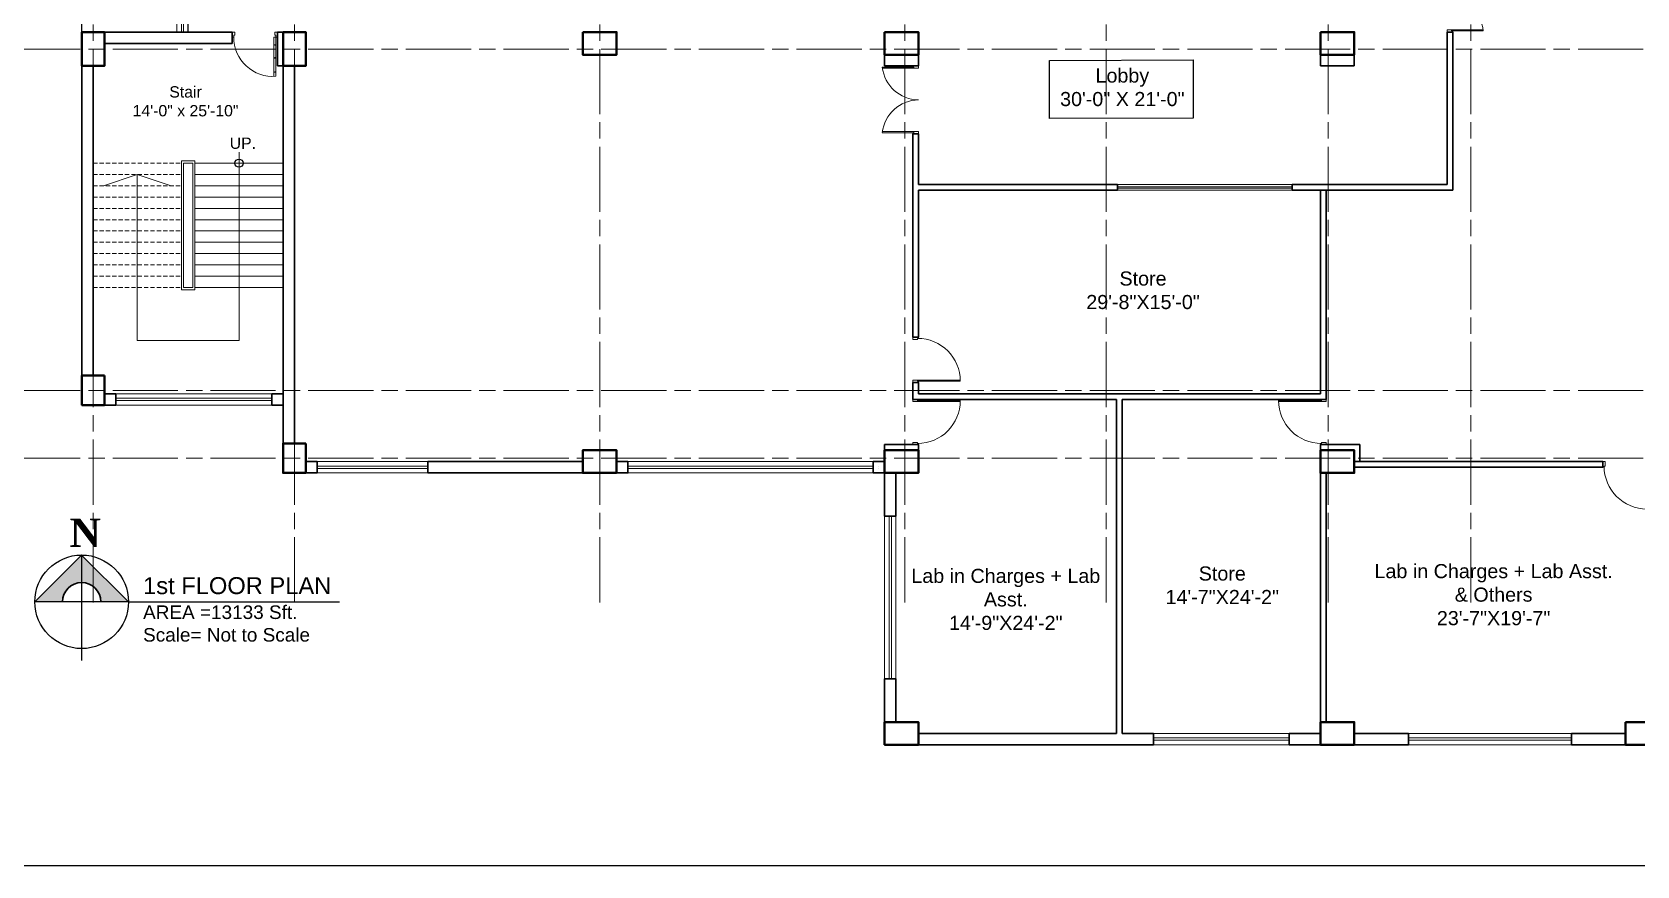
# Model space of a CAD drawing. Header units: inches. Extents: x -12 to 20935469, y -1604 to 24729220.
# Drawn here: x 20904267 to 20905687, y 24721123 to 24721861 of the extents above; entities that cross this region are included whole.
import ezdxf

# ---------------------------------------------------------------- set-up
doc = ezdxf.new("R2010")
doc.units = ezdxf.units.IN
doc.header["$LTSCALE"] = 0.03
doc.header["$MEASUREMENT"] = 0
doc.linetypes.add('ACAD_ISO08W100', pattern=[36, 24, -3, 6, -3])
doc.linetypes.add('DASHED2', pattern=[0.375, 0.25, -0.125])
for name, color, linetype, lineweight in [('column', 1, 'Continuous', 40), ('Door', 7, 'Continuous', 18), ('Gas', 21, 'Continuous', 5), ('Grid Line', 252, 'Continuous', 18), ('Low Wall', 7, 'Continuous', 30), ('Main Wall', 7, 'Continuous', 30), ('RAIL', 23, 'Continuous', 13), ('STAIR', 46, 'Continuous', 15), ('wind.', 150, 'Continuous', 20)]:
    doc.layers.add(name, color=color, linetype=linetype, lineweight=lineweight)
doc.layers.add('FUR', color=251, linetype='Continuous')
doc.layers.add('TEXT', color=7, linetype='Continuous')
doc.styles.add('2', font='swisscl.ttf')
doc.styles.get("Standard").update_dxf_attribs({"font": 'timesbd.ttf'})

# ---------------------------------------------------------------- blocks, each defined once
blk = doc.blocks.new('Door_45')
at = {"layer": 'Door'}
for p, q in [((1.5, 5), (1.5, 44)), ((1.5, 40), (2.2, 40)), ((2.2, 40), (2.2, 39.5)), ((2.2, 39.5), (2.7, 39.5)), ((2.7, 39.5), (2.7, 40)), ((2.7, 40), (3.5, 40)), ((3.5, 44), (3.5, 5)), ((1.5, 25.8), (2.2, 25.8)), ((2.2, 25.8), (2.2, 25.3)), ((2.2, 25.3), (2.7, 25.3)), ((2.7, 25.8), (3.5, 25.8)), ((2.7, 25.3), (2.7, 25.8)), ((0, 0), (0, 5)), ((0, 5), (1.5, 5)), ((1.5, 12.6), (2.2, 12.6)), ((3.5, 5), (1.5, 5)), ((1.5, 5), (1.5, 3)), ((1.5, 3), (2.5, 3)), ((2.2, 12.6), (2.2, 13.1)), ((2.2, 13.1), (2.7, 13.1)), ((2.5, 3), (2.5, 0)), ((2.7, 13.1), (2.7, 12.6)), ((2.7, 12.6), (3.5, 12.6)), ((42.5, 3), (42.5, 0)), ((43.5, 3), (42.5, 3)), ((45, 5), (43.5, 5)), ((43.5, 5), (43.5, 3)), ((45, 0), (45, 5)), ((2.5, 0), (0, 0)), ((42.5, 0), (45, 0))]:
    blk.add_line(p, q, dxfattribs=at)
blk.add_arc((4.7, 5.3), 38.8, 359.6233, 94.6685, dxfattribs=at)
blk = doc.blocks.new('fff')
at = {"layer": 'Grid Line', "color": 252, "linetype": 'ACAD_ISO08W100', "lineweight": 9, "ltscale": 80, "true_color": 0x939598}
for p, q in [((20830948.3, 24723521.1), (20830948.3, 24724698.8)), ((20831126.3, 24723521.1), (20831126.3, 24724698.8)), ((20831396.3, 24723521.1), (20831396.3, 24724698.8)), ((20831666.3, 24723521.1), (20831666.3, 24724698.8)), ((20831844.3, 24723521.1), (20831844.3, 24724698.8)), ((20832040.8, 24723521.1), (20832040.8, 24724698.8)), ((20832166.8, 24723521.1), (20832166.8, 24724698.8)), ((20833096.9, 24724010.7), (20830726.1, 24724010.7)), ((20833096.9, 24723708.7), (20830726.1, 24723708.7)), ((20833096.9, 24723648.8), (20830726.1, 24723648.8))]:
    blk.add_line(p, q, dxfattribs=at)
blk = doc.blocks.new('$D40')
at = {"layer": 'Door'}
for p, q in [((1, 4), (1, 42)), ((2, 0), (2, 42)), ((1, 5), (0, 5)), ((2, 0), (0, 0)), ((2, 4), (1, 4)), ((39, 4), (38, 4)), ((38, 4), (38, 0)), ((40, 0), (38, 0)), ((40, 5), (39, 5)), ((39, 5), (39, 4))]:
    blk.add_line(p, q, dxfattribs=at)
blk.add_arc((1, 4), 38, 0, 90, dxfattribs=at)
blk = doc.blocks.new('A$C36295410')
at = {"layer": 'Door'}
for p, q in [((1, 4), (1, 32)), ((2, 0), (2, 32)), ((58, 0), (58, 32)), ((59, 4), (59, 32)), ((1, 5), (0, 5)), ((2, 4), (1, 4)), ((58, 4), (59, 4)), ((59, 5), (60, 5)), ((2, 0), (0, 0)), ((58, 0), (60, 0))]:
    blk.add_line(p, q, dxfattribs=at)
for centre, start, end in [((-2.5, -0.3), 0.5906, 83.7783), ((62.5, -0.3), 96.2217, 179.4094)]:
    blk.add_arc(centre, 32.5, start, end, dxfattribs=at)

msp = doc.modelspace()

# ---------------------------------------------------------------- hatches: boundary and pattern name
at = {"layer": 'Low Wall'}
h = msp.add_hatch(color=256, dxfattribs=at)
h.paths.add_polyline_path([(20904294.2, 24721356.9), (20904269.8, 24721356.9), (20904311.2, 24721398.3), (20904311.2, 24721374, 0.414214)])
h.paths.add_polyline_path([(20904311.2, 24721374), (20904311.2, 24721398.3), (20904352.6, 24721356.9), (20904328.3, 24721356.9, 0.414214)])

# ---------------------------------------------------------------- linework, layer by layer
for p, q in [((20904311.4, 24721861), (20904311.4, 24721984)), ((20904405.4, 24721861), (20904405.4, 24721981.2)), ((20904311.2, 24721398.3), (20904311.2, 24721305)), ((20904352.6, 24721356.9), (20904539.2, 24721356.9))]:
    msp.add_line(p, q)
msp.add_lwpolyline([(20905167.3, 24721836), (20905294.4, 24721836.4), (20905294.4, 24721784.9), (20905167.3, 24721784.5)], close=True)
msp.add_lwpolyline([(20904352.6, 24721357), (20904269.8, 24721356.9)])
for centre, radius in [((20904450.4, 24721745), 3.61), ((20904311.2, 24721356.9), 41.4)]:
    msp.add_circle(centre, radius)
at = {"layer": 'column', "lineweight": 40, "ltscale": 20}
for points in [[(20904311.4, 24721861), (20904331.4, 24721861), (20904331.4, 24721831), (20904311.4, 24721831)], [(20904489.4, 24721861), (20904509.4, 24721861), (20904509.4, 24721831), (20904489.4, 24721831)], [(20904754.4, 24721861), (20904754.4, 24721841), (20904784.4, 24721841), (20904784.4, 24721861)], [(20905021.4, 24721861), (20905021.4, 24721841), (20905051.4, 24721841), (20905051.4, 24721861)], [(20905406.9, 24721861), (20905406.9, 24721841), (20905436.9, 24721841), (20905436.9, 24721861)], [(20904331.4, 24721557), (20904311.4, 24721557), (20904311.4, 24721531), (20904331.4, 24721531)], [(20904509.4, 24721497), (20904489.4, 24721497), (20904489.4, 24721471), (20904509.4, 24721471)], [(20904784.4, 24721471), (20904784.4, 24721491), (20904754.4, 24721491), (20904754.4, 24721471)], [(20905021.4, 24721491), (20905021.4, 24721471), (20905051.4, 24721471), (20905051.4, 24721491)], [(20905406.9, 24721491), (20905406.9, 24721471), (20905436.9, 24721471), (20905436.9, 24721491)], [(20905021.4, 24721250.5), (20905021.4, 24721230.5), (20905051.4, 24721230.5), (20905051.4, 24721250.5)], [(20905406.9, 24721250.5), (20905406.9, 24721230.5), (20905436.9, 24721230.5), (20905436.9, 24721250.5)], [(20905676.8, 24721250.5), (20905676.8, 24721230.5), (20905706.8, 24721230.5), (20905706.8, 24721250.5)]]:
    msp.add_lwpolyline(points, close=True, dxfattribs=at)
at = {"layer": 'Defpoints'}
msp.add_lwpolyline([(20904066.9, 24722581.7), (20906505.7, 24722581.7), (20906505.7, 24721123.2), (20904066.9, 24721123.2)], close=True, dxfattribs=at)
at = {"layer": 'Gas', "color": 0, "lineweight": 5}
for points in [[(20904411.4, 24721747), (20904399.4, 24721747), (20904399.4, 24721633), (20904411.4, 24721633)], [(20904409.4, 24721745), (20904401.4, 24721745), (20904401.4, 24721635), (20904409.4, 24721635)]]:
    msp.add_lwpolyline(points, close=True, dxfattribs=at)
at = {"layer": 'Low Wall', "color": 0}
msp.add_lwpolyline([(20904269.8, 24721356.9), (20904311.2, 24721398.3), (20904352.6, 24721356.9)], dxfattribs=at)
at = {"layer": 'Low Wall'}
msp.add_arc((20904311.2, 24721356.9), 17, 0, 180, dxfattribs=at)
at = {"layer": 'Main Wall'}
for p, q in [((20904444.4, 24721861), (20904331.4, 24721861)), ((20904444.4, 24721861), (20904444.4, 24721851)), ((20904489.4, 24721861), (20904484.4, 24721861)), ((20904484.4, 24721861), (20904484.4, 24721831)), ((20904499.4, 24721861), (20904489.4, 24721861)), ((20905518.9, 24721861), (20905518.9, 24721726)), ((20905518.9, 24721861), (20905523.9, 24721861)), ((20905523.9, 24721861), (20905523.9, 24721721)), ((20904444.4, 24721851), (20904331.4, 24721851)), ((20905021.4, 24721841), (20905021.4, 24721831)), ((20905051.4, 24721831), (20905051.4, 24721841)), ((20905406.9, 24721841), (20905406.9, 24721831)), ((20905436.9, 24721841), (20905436.9, 24721831)), ((20904311.4, 24721831), (20904311.4, 24721557)), ((20904321.4, 24721831), (20904321.4, 24721557)), ((20904484.4, 24721831), (20904489.4, 24721831)), ((20904489.4, 24721531), (20904489.4, 24721831)), ((20904499.4, 24721497), (20904499.4, 24721831)), ((20905051.4, 24721831), (20905021.4, 24721831)), ((20905406.9, 24721831), (20905436.9, 24721831)), ((20905046.4, 24721591), (20905046.4, 24721771)), ((20905051.4, 24721771), (20905046.4, 24721771)), ((20905051.4, 24721726), (20905051.4, 24721771)), ((20905051.4, 24721726), (20905227.3, 24721726)), ((20905051.4, 24721591), (20905051.4, 24721721)), ((20905051.4, 24721721), (20905227.3, 24721721)), ((20905227.3, 24721721), (20905227.3, 24721726)), ((20905382, 24721726), (20905518.9, 24721726)), ((20905382, 24721721), (20905382, 24721726)), ((20905382, 24721721), (20905523.9, 24721721)), ((20905406.9, 24721541), (20905406.9, 24721721)), ((20905411.9, 24721536), (20905411.9, 24721721)), ((20905046.4, 24721591), (20905051.4, 24721591)), ((20905046.4, 24721541), (20905046.4, 24721551)), ((20905046.4, 24721551), (20905051.4, 24721551)), ((20905051.4, 24721551), (20905051.4, 24721541)), ((20904489.4, 24721497), (20904489.4, 24721531)), ((20905046.4, 24721536), (20905046.4, 24721541)), ((20905046.4, 24721536), (20905226.6, 24721536)), ((20905051.4, 24721541), (20905406.9, 24721541)), ((20905226.6, 24721536), (20905226.6, 24721240.5)), ((20905231.6, 24721536), (20905411.9, 24721536)), ((20905231.6, 24721536), (20905231.6, 24721240.5)), ((20905021.4, 24721491), (20905021.4, 24721496)), ((20905021.4, 24721496), (20905051.4, 24721496)), ((20905051.4, 24721491), (20905051.4, 24721496)), ((20905406.9, 24721491), (20905406.9, 24721496)), ((20905406.9, 24721496), (20905441.9, 24721496)), ((20905441.9, 24721496), (20905441.9, 24721481)), ((20904617.4, 24721481), (20904754.4, 24721481)), ((20904617.4, 24721481), (20904617.4, 24721471)), ((20904617.4, 24721471), (20904754.4, 24721471)), ((20905021.4, 24721432.8), (20905021.4, 24721471)), ((20905031.4, 24721432.8), (20905031.4, 24721471)), ((20905406.9, 24721471), (20905406.9, 24721250.5)), ((20905411.9, 24721471), (20905411.9, 24721250.5)), ((20905656.8, 24721481), (20905436.9, 24721481)), ((20905656.8, 24721476), (20905436.9, 24721476)), ((20905656.8, 24721476), (20905656.8, 24721481)), ((20905021.4, 24721432.8), (20905031.4, 24721432.8)), ((20905021.4, 24721250.5), (20905021.4, 24721288.8)), ((20905021.4, 24721288.8), (20905031.4, 24721288.8)), ((20905031.4, 24721250.5), (20905031.4, 24721288.8)), ((20905226.6, 24721240.5), (20905051.4, 24721240.5)), ((20905259.2, 24721230.5), (20905051.4, 24721230.5)), ((20905259.2, 24721240.5), (20905231.6, 24721240.5)), ((20905259.2, 24721240.5), (20905259.2, 24721230.5)), ((20905406.9, 24721240.5), (20905379.2, 24721240.5)), ((20905379.2, 24721240.5), (20905379.2, 24721230.5)), ((20905406.9, 24721230.5), (20905379.2, 24721230.5)), ((20905416.9, 24721230.5), (20905484.9, 24721230.5)), ((20905436.9, 24721240.5), (20905484.9, 24721240.5)), ((20905484.9, 24721240.5), (20905484.9, 24721230.5)), ((20905628.9, 24721240.5), (20905676.8, 24721240.5)), ((20905628.9, 24721240.5), (20905628.9, 24721230.5)), ((20905628.9, 24721230.5), (20905676.8, 24721230.5))]:
    msp.add_line(p, q, dxfattribs=at)
for points in [[(20904331.4, 24721541), (20904341.4, 24721541), (20904341.4, 24721531), (20904331.4, 24721531)], [(20904479.4, 24721541), (20904489.4, 24721541), (20904489.4, 24721531), (20904479.4, 24721531)], [(20904509.4, 24721481), (20904519.4, 24721481), (20904519.4, 24721471), (20904509.4, 24721471)], [(20904784.4, 24721481), (20904794.4, 24721481), (20904794.4, 24721471), (20904784.4, 24721471)], [(20905011.4, 24721481), (20905021.4, 24721481), (20905021.4, 24721471), (20905011.4, 24721471)]]:
    msp.add_lwpolyline(points, close=True, dxfattribs=at)
at = {"layer": 'RAIL', "lineweight": 9}
for p, q in [((20904450.4, 24721754.7), (20904450.4, 24721588)), ((20904360.4, 24721735), (20904330.4, 24721725)), ((20904360.4, 24721588), (20904360.4, 24721735)), ((20904390.4, 24721725), (20904360.4, 24721735)), ((20904489.4, 24721725), (20904411.4, 24721725)), ((20904450.4, 24721588), (20904360.4, 24721588))]:
    msp.add_line(p, q, dxfattribs=at)
at = {"layer": 'STAIR', "color": 32, "linetype": 'DASHED2', "lineweight": 5, "ltscale": 500}
for p, q in [((20904321.4, 24721745), (20904399.4, 24721745)), ((20904321.4, 24721735), (20904399.4, 24721735)), ((20904321.4, 24721725), (20904399.4, 24721725)), ((20904321.4, 24721715), (20904399.4, 24721715)), ((20904321.4, 24721705), (20904399.4, 24721705)), ((20904321.4, 24721695), (20904399.4, 24721695)), ((20904321.4, 24721685), (20904399.4, 24721685)), ((20904321.4, 24721675), (20904399.4, 24721675)), ((20904321.4, 24721665), (20904399.4, 24721665)), ((20904321.4, 24721655), (20904399.4, 24721655)), ((20904321.4, 24721645), (20904399.4, 24721645)), ((20904321.4, 24721635), (20904399.4, 24721635))]:
    msp.add_line(p, q, dxfattribs=at)
at = {"layer": 'STAIR', "color": 32, "lineweight": 5}
for p, q in [((20904411.4, 24721745), (20904489.4, 24721745)), ((20904411.4, 24721735), (20904489.4, 24721735)), ((20904411.4, 24721715), (20904489.4, 24721715)), ((20904429.4, 24721725), (20904489.4, 24721725)), ((20904411.4, 24721705), (20904489.4, 24721705)), ((20904411.4, 24721695), (20904489.4, 24721695)), ((20904411.4, 24721685), (20904489.4, 24721685)), ((20904411.4, 24721675), (20904489.4, 24721675)), ((20904411.4, 24721665), (20904489.4, 24721665)), ((20904411.4, 24721655), (20904489.4, 24721655)), ((20904411.4, 24721645), (20904489.4, 24721645)), ((20904411.4, 24721635), (20904489.4, 24721635))]:
    msp.add_line(p, q, dxfattribs=at)
at = {"layer": 'wind.', "lineweight": 5}
for p, q in [((20904395.4, 24721861), (20904395.4, 24721981.2)), ((20904399.4, 24721861), (20904399.4, 24721981.2)), ((20904401.4, 24721861), (20904401.4, 24721981.2)), ((20905227.3, 24721726), (20905382, 24721726)), ((20905227.3, 24721724), (20905382, 24721724)), ((20905227.3, 24721723), (20905382, 24721723)), ((20905227.3, 24721721), (20905382, 24721721)), ((20904336.4, 24721541), (20904484.4, 24721541)), ((20904336.4, 24721531), (20904484.4, 24721531)), ((20904341.4, 24721537), (20904479.4, 24721537)), ((20904341.4, 24721535), (20904479.4, 24721535)), ((20904519.4, 24721481), (20904617.4, 24721481)), ((20904519.4, 24721477), (20904617.4, 24721477)), ((20904519.4, 24721475), (20904617.4, 24721475)), ((20904519.4, 24721471), (20904617.4, 24721471)), ((20904794.4, 24721481), (20905011.4, 24721481)), ((20904794.4, 24721477), (20905011.4, 24721477)), ((20904794.4, 24721475), (20905011.4, 24721475)), ((20904794.4, 24721471), (20905011.4, 24721471)), ((20905021.4, 24721288.8), (20905021.4, 24721432.8)), ((20905025.4, 24721288.8), (20905025.4, 24721432.8)), ((20905027.4, 24721288.8), (20905027.4, 24721432.8)), ((20905031.4, 24721432.8), (20905031.4, 24721288.8)), ((20905379.2, 24721240.5), (20905259.2, 24721240.5)), ((20905379.2, 24721236.5), (20905259.2, 24721236.5)), ((20905379.2, 24721234.5), (20905259.2, 24721234.5)), ((20905379.2, 24721230.5), (20905259.2, 24721230.5)), ((20905484.9, 24721240.5), (20905628.9, 24721240.5)), ((20905484.9, 24721236.5), (20905628.9, 24721236.5)), ((20905484.9, 24721234.5), (20905628.9, 24721234.5)), ((20905484.9, 24721230.5), (20905628.9, 24721230.5))]:
    msp.add_line(p, q, dxfattribs=at)
at = {"layer": 'wind.'}
for p, q in [((20904784.4, 24721477), (20904784.4, 24721477)), ((20904784.4, 24721475), (20904784.4, 24721475)), ((20905016.4, 24721477), (20905016.4, 24721477)), ((20905016.4, 24721475), (20905016.4, 24721475)), ((20905021.4, 24721477), (20905021.4, 24721477)), ((20905021.4, 24721475), (20905021.4, 24721475))]:
    msp.add_line(p, q, dxfattribs=at)

# ---------------------------------------------------------------- block references
msp.add_blockref('fff', (73373.1, -2164.7))
at = {"layer": 'Door', "color": 250, "ltscale": 20, "xscale": 0.8888888888759539, "yscale": 0.8888888888759539, "zscale": 0.8888888888759539, "rotation": 180}
msp.add_blockref('Door_45', (20904484.4, 24721861), dxfattribs=at)
at = {"layer": 'Door', "xscale": -1}
for p, rotation in [((20905046.4, 24721551), 270), ((20905411.9, 24721536), 90)]:
    msp.add_blockref('$D40', p, dxfattribs=dict(at, rotation=rotation))
at = {"layer": 'Door'}
for p, rotation in [((20905046.4, 24721536), 270), ((20905696.8, 24721481), 180)]:
    msp.add_blockref('$D40', p, dxfattribs=dict(at, rotation=rotation))
at = {"layer": 'FUR', "xscale": -1, "rotation": 270}
msp.add_blockref('A$C36295410', (20905518.9, 24721861), dxfattribs=at)
at = {"layer": 'FUR', "rotation": 90.00000000000001}
msp.add_blockref('A$C36295410', (20905051.4, 24721771), dxfattribs=at)

# ---------------------------------------------------------------- texts
msp.add_text('N', height=25.2).set_placement((20904300.6, 24721405.4))
at = {"layer": 'TEXT', "color": 30, "lineweight": 5, "ltscale": 20, "attachment_point": 2, "style": '2'}
for s, width, gutter_width, insert, char_height in [('\\pxsm1,qc;{\\fArial|b0|i0|c0|p34;\\C0;Lobby\\P30\'-0" X 21\'-0" }', 146.388, 0.75, (20905231.7, 24721828.8), 12.476), ('\\pxsm1;{\\fArial|b0|i0|c0|p34;\\C0;Stair\\P14\'-0" x 25\'-10"  }', 114.807, 0.282, (20904403.1, 24721813.1), 10), ('{\\fArial|b0|i0|c0|p34;\\C0;UP.}', 104.76, 0.5, (20904453.8, 24721767.7), 10), ('{\\fArial|b0|i0|c0|p34;\\C0;Store\\P29\'-8"X15\'-0"}', 104.76, 0.5, (20905250, 24721649.2), 12.476), ('{\\fArial|b0|i0|c0|p34;\\C0;Lab in Charges + Lab Asst. \\P14\'-9"X24\'-2"}', 169.717, 0.5, (20905128.6, 24721386.1), 12.476), ('{\\fArial|b0|i0|c0|p34;\\C0;Store\\P14\'-7"X24\'-2"}', 104.76, 0.5, (20905320.1, 24721388.2), 12.476), ('{\\fArial|b0|i0|c0|p34;\\C0;Lab in Charges + Lab Asst.\\P& Others \\P23\'-7"X19\'-7"}', 267.846, 0.5, (20905560.1, 24721390.3), 12.476), ('\\A1;\\pxql;{\\fArial|b0|i0|c0|p34;\\C0;1st FLOOR PLAN\\P\\H0.8x;AREA =13133 Sft.\\PScale= \\H1x;Not to Scale}', 640.124, 0.5, (20904685.6, 24721378.7), 15)]:
    msp.add_mtext_dynamic_manual_height_columns(s, width=width, gutter_width=gutter_width, heights=[0], dxfattribs=dict(at, insert=insert, char_height=char_height))

doc.saveas('drawing.dxf')
